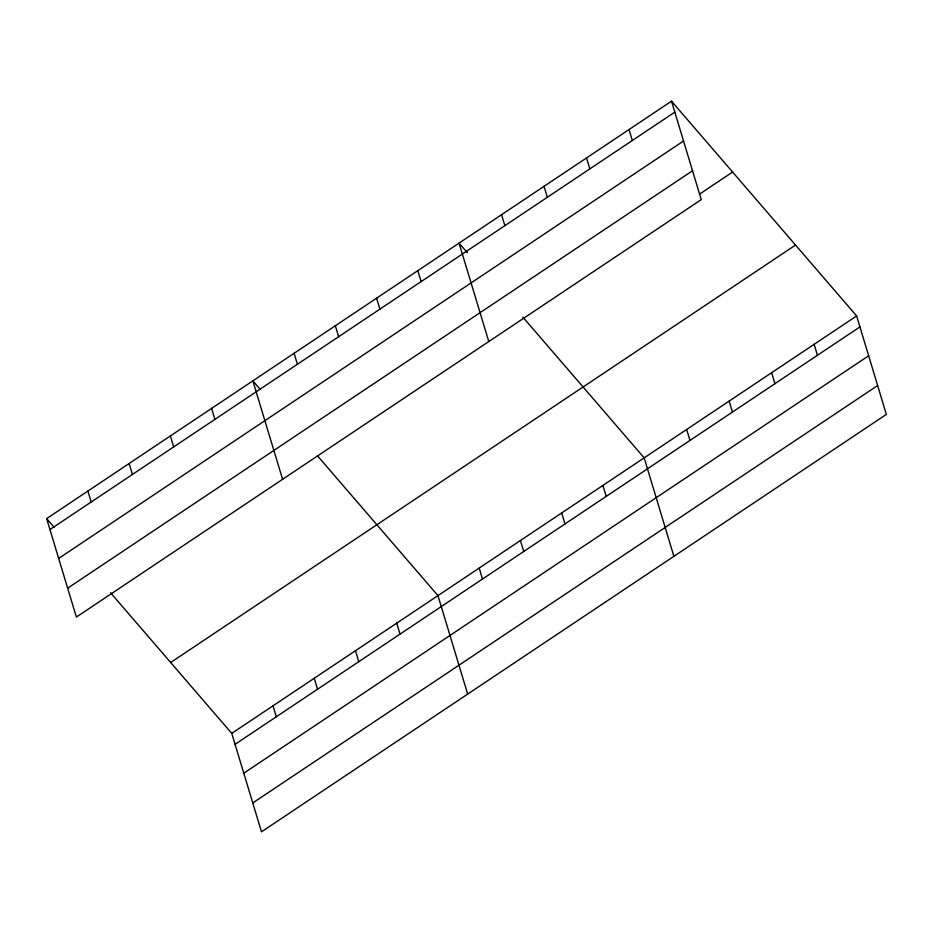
<?xml version="1.0" encoding="UTF-8"?>
<svg xmlns="http://www.w3.org/2000/svg" width="933" height="933" viewBox="0 0 933 933"><rect width="100%" height="100%" fill="white"/><g stroke="black" fill="none" stroke-linecap="round" stroke-linejoin="round"><path stroke-width="1.4" d="M671.515 101.172L701.243 199.627L76.378 617.063L46.65 518.608L671.515 101.172L856.622 315.937L886.35 414.392L261.485 831.828L231.757 733.373L110.514 592.7M49.962 529.559L674.827 112.123M58.674 558.435L683.551 141M67.654 588.187L692.531 170.751M699.552 194.122L732.603 172.045M170.669 662.5L795.546 245.064M231.757 733.373L856.622 315.937M235.058 744.336L859.934 326.9M243.781 773.212L868.646 355.776M252.761 802.963L877.638 385.527M467.398 252.761L459.059 243.093L488.787 341.548M522.923 317.197L644.167 457.87L673.894 556.325M260.26 389.446L252.855 380.851L282.582 479.305M317.64 456.015L437.962 595.627L467.69 694.082M46.65 518.608L54.056 527.192M814.136 344.324L817.448 355.286M771.638 372.71L774.95 383.673M729.151 401.097L732.463 412.059M629.029 129.559L632.341 140.51M686.665 429.483L689.965 440.446M586.542 157.945L589.843 168.896M544.044 186.32L547.356 197.283M602.928 485.417L606.24 496.379M501.557 214.707L504.87 225.669M561.689 512.975L564.99 523.926M520.439 540.522L523.751 551.485M417.821 270.652L421.133 281.603M479.2 568.069L482.513 579.031M376.582 298.198L379.894 309.161M335.344 325.745L338.644 336.708M396.723 623.174L400.024 634.137M294.093 353.304L297.405 364.255M355.473 650.721L358.785 661.684M314.234 678.279L317.547 689.23M211.616 408.397L214.928 419.36M272.996 705.826L276.308 716.789M170.377 435.956L173.678 446.907M129.127 463.503L132.439 474.465M87.889 491.05L91.201 502.012"/></g></svg>
